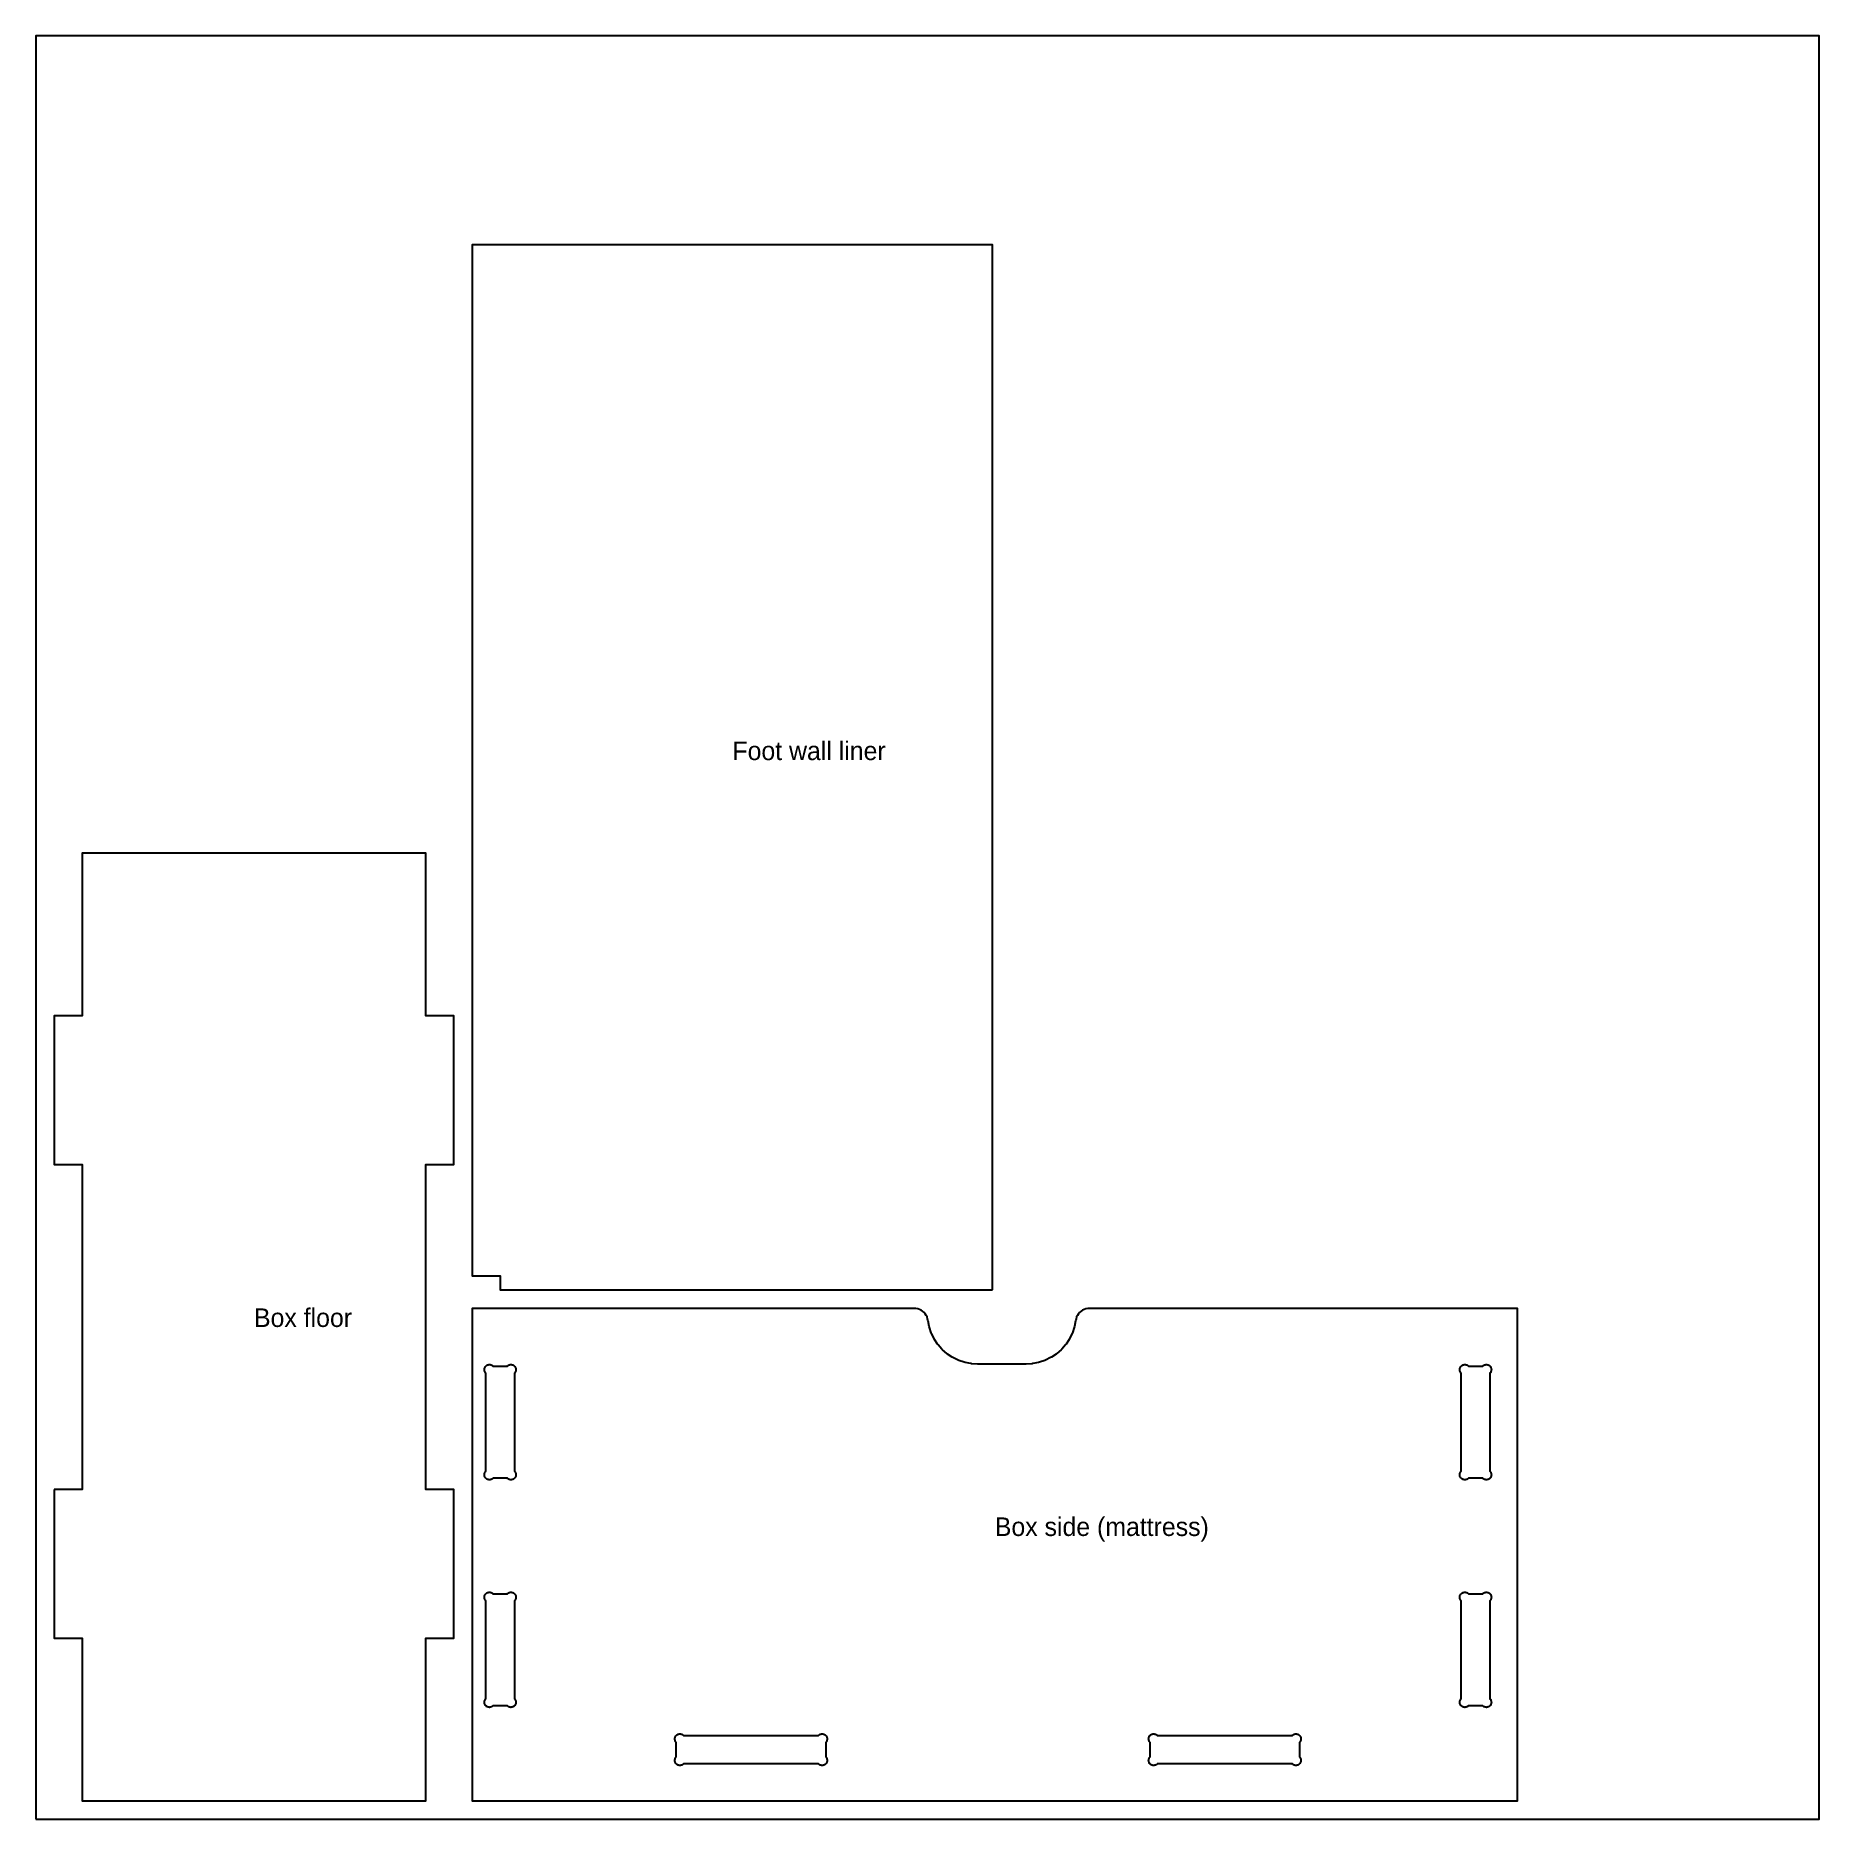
# Model space of a CAD drawing. Header units: inches. Extents: x 0 to 48, y 0 to 48.
import ezdxf

# ---------------------------------------------------------------- set-up
doc = ezdxf.new("R2010")
doc.units = ezdxf.units.IN
doc.header["$MEASUREMENT"] = 0
for name, color, linetype in [('CUT_INSIDE', 5, 'Continuous'), ('CUT_OUTSIDE', 1, 'Continuous'), ('LABEL', 3, 'Continuous'), ('SHEET', 8, 'Continuous')]:
    doc.layers.add(name, color=color, linetype=linetype)

msp = doc.modelspace()

# ---------------------------------------------------------------- linework, layer by layer
at = {"layer": 'CUT_INSIDE'}
for points in [[(12.306, 9.178), (12.293, 9.166), (12.278, 9.156), (12.262, 9.148), (12.245, 9.143), (12.228, 9.139), (12.21, 9.138), (12.193, 9.139), (12.176, 9.143), (12.159, 9.148), (12.143, 9.156), (12.128, 9.166), (12.115, 9.178), (12.103, 9.191), (12.094, 9.205), (12.086, 9.221), (12.08, 9.238), (12.077, 9.255), (12.075, 9.273), (12.077, 9.291), (12.08, 9.308), (12.086, 9.325), (12.094, 9.34), (12.103, 9.355), (12.115, 9.368), (12.115, 9.368), (12.115, 12.007), (12.103, 12.02), (12.094, 12.035), (12.086, 12.05), (12.08, 12.067), (12.077, 12.084), (12.075, 12.102), (12.077, 12.12), (12.08, 12.137), (12.086, 12.154), (12.094, 12.17), (12.103, 12.184), (12.115, 12.197), (12.128, 12.209), (12.143, 12.219), (12.159, 12.227), (12.176, 12.232), (12.193, 12.236), (12.21, 12.237), (12.228, 12.236), (12.245, 12.232), (12.262, 12.227), (12.278, 12.219), (12.293, 12.209), (12.306, 12.197), (12.694, 12.197), (12.707, 12.209), (12.722, 12.219), (12.738, 12.227), (12.755, 12.232), (12.772, 12.236), (12.79, 12.237), (12.807, 12.236), (12.824, 12.232), (12.841, 12.227), (12.857, 12.219), (12.872, 12.209), (12.885, 12.197), (12.897, 12.184), (12.906, 12.17), (12.914, 12.154), (12.92, 12.137), (12.923, 12.12), (12.925, 12.102), (12.923, 12.084), (12.92, 12.067), (12.914, 12.05), (12.906, 12.035), (12.897, 12.02), (12.885, 12.007), (12.885, 9.368), (12.897, 9.355), (12.906, 9.34), (12.914, 9.325), (12.92, 9.308), (12.923, 9.291), (12.925, 9.273), (12.923, 9.255), (12.92, 9.238), (12.914, 9.221), (12.906, 9.205), (12.897, 9.191), (12.885, 9.178), (12.872, 9.166), (12.857, 9.156), (12.841, 9.148), (12.824, 9.143), (12.807, 9.139), (12.79, 9.138), (12.772, 9.139), (12.755, 9.143), (12.738, 9.148), (12.722, 9.156), (12.707, 9.166), (12.694, 9.178)], [(38.556, 9.178), (38.543, 9.166), (38.528, 9.156), (38.512, 9.148), (38.495, 9.143), (38.478, 9.139), (38.46, 9.138), (38.443, 9.139), (38.426, 9.143), (38.409, 9.148), (38.393, 9.156), (38.378, 9.166), (38.365, 9.178), (38.353, 9.191), (38.344, 9.205), (38.336, 9.221), (38.33, 9.238), (38.327, 9.255), (38.325, 9.273), (38.327, 9.291), (38.33, 9.308), (38.336, 9.325), (38.344, 9.34), (38.353, 9.355), (38.365, 9.368), (38.365, 12.007), (38.353, 12.02), (38.344, 12.035), (38.336, 12.05), (38.33, 12.067), (38.327, 12.084), (38.325, 12.102), (38.327, 12.12), (38.33, 12.137), (38.336, 12.154), (38.344, 12.17), (38.353, 12.184), (38.365, 12.197), (38.378, 12.209), (38.393, 12.219), (38.409, 12.227), (38.426, 12.232), (38.443, 12.236), (38.46, 12.237), (38.478, 12.236), (38.495, 12.232), (38.512, 12.227), (38.528, 12.219), (38.543, 12.209), (38.556, 12.197), (38.944, 12.197), (38.957, 12.209), (38.972, 12.219), (38.988, 12.227), (39.005, 12.232), (39.022, 12.236), (39.04, 12.237), (39.057, 12.236), (39.074, 12.232), (39.091, 12.227), (39.107, 12.219), (39.122, 12.209), (39.135, 12.197), (39.147, 12.184), (39.156, 12.17), (39.164, 12.154), (39.17, 12.137), (39.173, 12.12), (39.175, 12.102), (39.173, 12.084), (39.17, 12.067), (39.164, 12.05), (39.156, 12.035), (39.147, 12.02), (39.135, 12.007), (39.135, 9.368), (39.147, 9.355), (39.156, 9.34), (39.164, 9.325), (39.17, 9.308), (39.173, 9.291), (39.175, 9.273), (39.173, 9.255), (39.17, 9.238), (39.164, 9.221), (39.156, 9.205), (39.147, 9.191), (39.135, 9.178), (39.122, 9.166), (39.107, 9.156), (39.091, 9.148), (39.074, 9.143), (39.057, 9.139), (39.04, 9.138), (39.022, 9.139), (39.005, 9.143), (38.988, 9.148), (38.972, 9.156), (38.957, 9.166), (38.944, 9.178)], [(12.306, 3.053), (12.293, 3.041), (12.278, 3.031), (12.262, 3.023), (12.245, 3.018), (12.228, 3.014), (12.21, 3.013), (12.193, 3.014), (12.176, 3.018), (12.159, 3.023), (12.143, 3.031), (12.128, 3.041), (12.115, 3.053), (12.103, 3.066), (12.094, 3.08), (12.086, 3.096), (12.08, 3.113), (12.077, 3.13), (12.075, 3.148), (12.077, 3.166), (12.08, 3.183), (12.086, 3.2), (12.094, 3.215), (12.103, 3.23), (12.115, 3.243), (12.115, 3.243), (12.115, 5.882), (12.103, 5.895), (12.094, 5.91), (12.086, 5.925), (12.08, 5.942), (12.077, 5.959), (12.075, 5.977), (12.077, 5.995), (12.08, 6.012), (12.086, 6.029), (12.094, 6.045), (12.103, 6.059), (12.115, 6.072), (12.128, 6.084), (12.143, 6.094), (12.159, 6.102), (12.176, 6.107), (12.193, 6.111), (12.21, 6.112), (12.228, 6.111), (12.245, 6.107), (12.262, 6.102), (12.278, 6.094), (12.293, 6.084), (12.306, 6.072), (12.694, 6.072), (12.707, 6.084), (12.722, 6.094), (12.738, 6.102), (12.755, 6.107), (12.772, 6.111), (12.79, 6.112), (12.807, 6.111), (12.824, 6.107), (12.841, 6.102), (12.857, 6.094), (12.872, 6.084), (12.885, 6.072), (12.897, 6.059), (12.906, 6.045), (12.914, 6.029), (12.92, 6.012), (12.923, 5.995), (12.925, 5.977), (12.923, 5.959), (12.92, 5.942), (12.914, 5.925), (12.906, 5.91), (12.897, 5.895), (12.885, 5.882), (12.885, 3.243), (12.897, 3.23), (12.906, 3.215), (12.914, 3.2), (12.92, 3.183), (12.923, 3.166), (12.925, 3.148), (12.923, 3.13), (12.92, 3.113), (12.914, 3.096), (12.906, 3.08), (12.897, 3.066), (12.885, 3.053), (12.872, 3.041), (12.857, 3.031), (12.841, 3.023), (12.824, 3.018), (12.807, 3.014), (12.79, 3.013), (12.772, 3.014), (12.755, 3.018), (12.738, 3.023), (12.722, 3.031), (12.707, 3.041), (12.694, 3.053)], [(38.944, 3.053), (38.556, 3.053), (38.543, 3.041), (38.528, 3.031), (38.512, 3.023), (38.495, 3.018), (38.478, 3.014), (38.46, 3.013), (38.443, 3.014), (38.426, 3.018), (38.409, 3.023), (38.393, 3.031), (38.378, 3.041), (38.365, 3.053), (38.353, 3.066), (38.344, 3.08), (38.336, 3.096), (38.33, 3.113), (38.327, 3.13), (38.325, 3.148), (38.327, 3.166), (38.33, 3.183), (38.336, 3.2), (38.344, 3.215), (38.353, 3.23), (38.365, 3.243), (38.365, 5.882), (38.353, 5.895), (38.344, 5.91), (38.336, 5.925), (38.33, 5.942), (38.327, 5.959), (38.325, 5.977), (38.327, 5.995), (38.33, 6.012), (38.336, 6.029), (38.344, 6.045), (38.353, 6.059), (38.365, 6.072), (38.378, 6.084), (38.393, 6.094), (38.409, 6.102), (38.426, 6.107), (38.443, 6.111), (38.46, 6.112), (38.478, 6.111), (38.495, 6.107), (38.512, 6.102), (38.528, 6.094), (38.543, 6.084), (38.556, 6.072), (38.944, 6.072), (38.957, 6.084), (38.972, 6.094), (38.988, 6.102), (39.005, 6.107), (39.022, 6.111), (39.04, 6.112), (39.057, 6.111), (39.074, 6.107), (39.091, 6.102), (39.107, 6.094), (39.122, 6.084), (39.135, 6.072), (39.147, 6.059), (39.156, 6.045), (39.164, 6.029), (39.17, 6.012), (39.173, 5.995), (39.175, 5.977), (39.173, 5.959), (39.17, 5.942), (39.164, 5.925), (39.156, 5.91), (39.147, 5.895), (39.135, 5.882), (39.135, 3.243), (39.147, 3.23), (39.156, 3.215), (39.164, 3.2), (39.17, 3.183), (39.173, 3.166), (39.175, 3.148), (39.173, 3.13), (39.17, 3.113), (39.164, 3.096), (39.156, 3.08), (39.147, 3.066), (39.135, 3.053), (39.122, 3.041), (39.107, 3.031), (39.091, 3.023), (39.074, 3.018), (39.057, 3.014), (39.04, 3.013), (39.022, 3.014), (39.005, 3.018), (38.988, 3.023), (38.972, 3.031), (38.957, 3.041)], [(21.069, 1.49), (17.431, 1.49), (17.418, 1.478), (17.403, 1.469), (17.387, 1.461), (17.37, 1.455), (17.353, 1.452), (17.335, 1.45), (17.318, 1.452), (17.301, 1.455), (17.284, 1.461), (17.268, 1.469), (17.253, 1.478), (17.24, 1.49), (17.24, 1.49), (17.228, 1.503), (17.219, 1.518), (17.211, 1.534), (17.205, 1.551), (17.202, 1.568), (17.2, 1.585), (17.202, 1.603), (17.205, 1.62), (17.211, 1.637), (17.219, 1.653), (17.228, 1.668), (17.24, 1.681), (17.24, 2.069), (17.228, 2.082), (17.219, 2.097), (17.211, 2.113), (17.205, 2.13), (17.202, 2.147), (17.2, 2.165), (17.202, 2.182), (17.205, 2.199), (17.211, 2.216), (17.219, 2.232), (17.228, 2.247), (17.24, 2.26), (17.24, 2.26), (17.253, 2.272), (17.268, 2.281), (17.284, 2.289), (17.301, 2.295), (17.318, 2.298), (17.335, 2.3), (17.353, 2.298), (17.37, 2.295), (17.387, 2.289), (17.403, 2.281), (17.418, 2.272), (17.431, 2.26), (21.069, 2.26), (21.082, 2.272), (21.097, 2.281), (21.113, 2.289), (21.13, 2.295), (21.147, 2.298), (21.165, 2.3), (21.182, 2.298), (21.199, 2.295), (21.216, 2.289), (21.232, 2.281), (21.247, 2.272), (21.26, 2.26), (21.272, 2.247), (21.281, 2.232), (21.289, 2.216), (21.295, 2.199), (21.298, 2.182), (21.3, 2.165), (21.298, 2.147), (21.295, 2.13), (21.289, 2.113), (21.281, 2.097), (21.272, 2.082), (21.26, 2.069), (21.26, 1.681), (21.272, 1.668), (21.281, 1.653), (21.289, 1.637), (21.295, 1.62), (21.298, 1.603), (21.3, 1.585), (21.298, 1.568), (21.295, 1.551), (21.289, 1.534), (21.281, 1.518), (21.272, 1.503), (21.26, 1.49), (21.26, 1.49), (21.247, 1.478), (21.232, 1.469), (21.216, 1.461), (21.199, 1.455), (21.182, 1.452), (21.165, 1.45), (21.147, 1.452), (21.13, 1.455), (21.113, 1.461), (21.097, 1.469), (21.082, 1.478)], [(30.181, 1.49), (30.168, 1.478), (30.153, 1.469), (30.137, 1.461), (30.12, 1.455), (30.103, 1.452), (30.085, 1.45), (30.068, 1.452), (30.051, 1.455), (30.034, 1.461), (30.018, 1.469), (30.003, 1.478), (29.99, 1.49), (29.99, 1.49), (29.978, 1.503), (29.969, 1.518), (29.961, 1.534), (29.955, 1.551), (29.952, 1.568), (29.95, 1.585), (29.952, 1.603), (29.955, 1.62), (29.961, 1.637), (29.969, 1.653), (29.978, 1.668), (29.99, 1.681), (29.99, 2.069), (29.978, 2.082), (29.969, 2.097), (29.961, 2.113), (29.955, 2.13), (29.952, 2.147), (29.95, 2.165), (29.952, 2.182), (29.955, 2.199), (29.961, 2.216), (29.969, 2.232), (29.978, 2.247), (29.99, 2.26), (29.99, 2.26), (30.003, 2.272), (30.018, 2.281), (30.034, 2.289), (30.051, 2.295), (30.068, 2.298), (30.085, 2.3), (30.103, 2.298), (30.12, 2.295), (30.137, 2.289), (30.153, 2.281), (30.168, 2.272), (30.181, 2.26), (33.819, 2.26), (33.832, 2.272), (33.847, 2.281), (33.863, 2.289), (33.88, 2.295), (33.897, 2.298), (33.915, 2.3), (33.932, 2.298), (33.949, 2.295), (33.966, 2.289), (33.982, 2.281), (33.997, 2.272), (34.01, 2.26), (34.022, 2.247), (34.031, 2.232), (34.039, 2.216), (34.045, 2.199), (34.048, 2.182), (34.05, 2.165), (34.048, 2.147), (34.045, 2.13), (34.039, 2.113), (34.031, 2.097), (34.022, 2.082), (34.01, 2.069), (34.01, 1.681), (34.022, 1.668), (34.031, 1.653), (34.039, 1.637), (34.045, 1.62), (34.048, 1.603), (34.05, 1.585), (34.048, 1.568), (34.045, 1.551), (34.039, 1.534), (34.031, 1.518), (34.022, 1.503), (34.01, 1.49), (34.01, 1.49), (33.997, 1.478), (33.982, 1.469), (33.966, 1.461), (33.949, 1.455), (33.932, 1.452), (33.915, 1.45), (33.897, 1.452), (33.88, 1.455), (33.863, 1.461), (33.847, 1.469), (33.832, 1.478), (33.819, 1.49)]]:
    msp.add_lwpolyline(points, close=True, dxfattribs=at)
at = {"layer": 'CUT_OUTSIDE'}
for points in [[(25.75, 14.25), (25.75, 14.625), (25.75, 14.635), (25.75, 42.375), (11.75, 42.375), (11.75, 14.625), (12.5, 14.625), (12.5, 14.25)], [(0.5, 8.875), (0.5, 4.875), (1.25, 4.875), (1.25, 0.5), (10.5, 0.5), (10.5, 4.875), (11.25, 4.875), (11.25, 8.875), (10.5, 8.875), (10.5, 17.625), (11.25, 17.625), (11.25, 21.625), (10.5, 21.625), (10.5, 26), (1.25, 26), (1.25, 21.625), (0.5, 21.625), (0.5, 17.625), (1.25, 17.625), (1.25, 8.875)], [(12.125, 0.5), (12.135, 0.5), (39.875, 0.5), (39.875, 13.75), (29, 13.75), (28.359, 13.75), (28.311, 13.747), (28.262, 13.737), (28.216, 13.721), (28.172, 13.7), (28.131, 13.673), (28.094, 13.64), (28.062, 13.603), (28.035, 13.562), (28.013, 13.519), (27.997, 13.472), (27.988, 13.424), (27.986, 13.412), (27.956, 13.263), (27.95, 13.239), (27.901, 13.095), (27.892, 13.072), (27.825, 12.936), (27.812, 12.915), (27.728, 12.788), (27.713, 12.769), (27.613, 12.655), (27.595, 12.637), (27.481, 12.537), (27.462, 12.522), (27.335, 12.438), (27.314, 12.425), (27.178, 12.358), (27.155, 12.349), (27.011, 12.3), (26.987, 12.294), (26.838, 12.264), (26.814, 12.261), (26.656, 12.25), (26.644, 12.25), (25.356, 12.25), (25.344, 12.25), (25.186, 12.261), (25.162, 12.264), (25.013, 12.294), (24.989, 12.3), (24.845, 12.349), (24.822, 12.358), (24.686, 12.425), (24.665, 12.438), (24.538, 12.522), (24.519, 12.537), (24.405, 12.637), (24.387, 12.655), (24.287, 12.769), (24.272, 12.788), (24.188, 12.915), (24.175, 12.936), (24.108, 13.072), (24.099, 13.095), (24.05, 13.239), (24.044, 13.263), (24.014, 13.412), (24.012, 13.424), (24.003, 13.472), (23.987, 13.519), (23.965, 13.562), (23.938, 13.603), (23.906, 13.64), (23.869, 13.673), (23.828, 13.7), (23.784, 13.721), (23.738, 13.737), (23.689, 13.747), (23.641, 13.75), (23, 13.75), (12.135, 13.75), (12.125, 13.75), (11.75, 13.75), (11.75, 0.5)]]:
    msp.add_lwpolyline(points, close=True, dxfattribs=at)
at = {"layer": 'SHEET'}
msp.add_lwpolyline([(0, 0), (48, 0), (48, 48), (0, 48)], close=True, dxfattribs=at)

# ---------------------------------------------------------------- texts
at = {"layer": 'LABEL'}
for s, p in [('Foot wall liner', (18.75, 28.505)), ('Box floor', (5.875, 13.25)), ('Box side (mattress)', (25.812, 7.625))]:
    msp.add_text(s, height=0.5, dxfattribs=at).set_placement(p)

doc.saveas('drawing.dxf')
